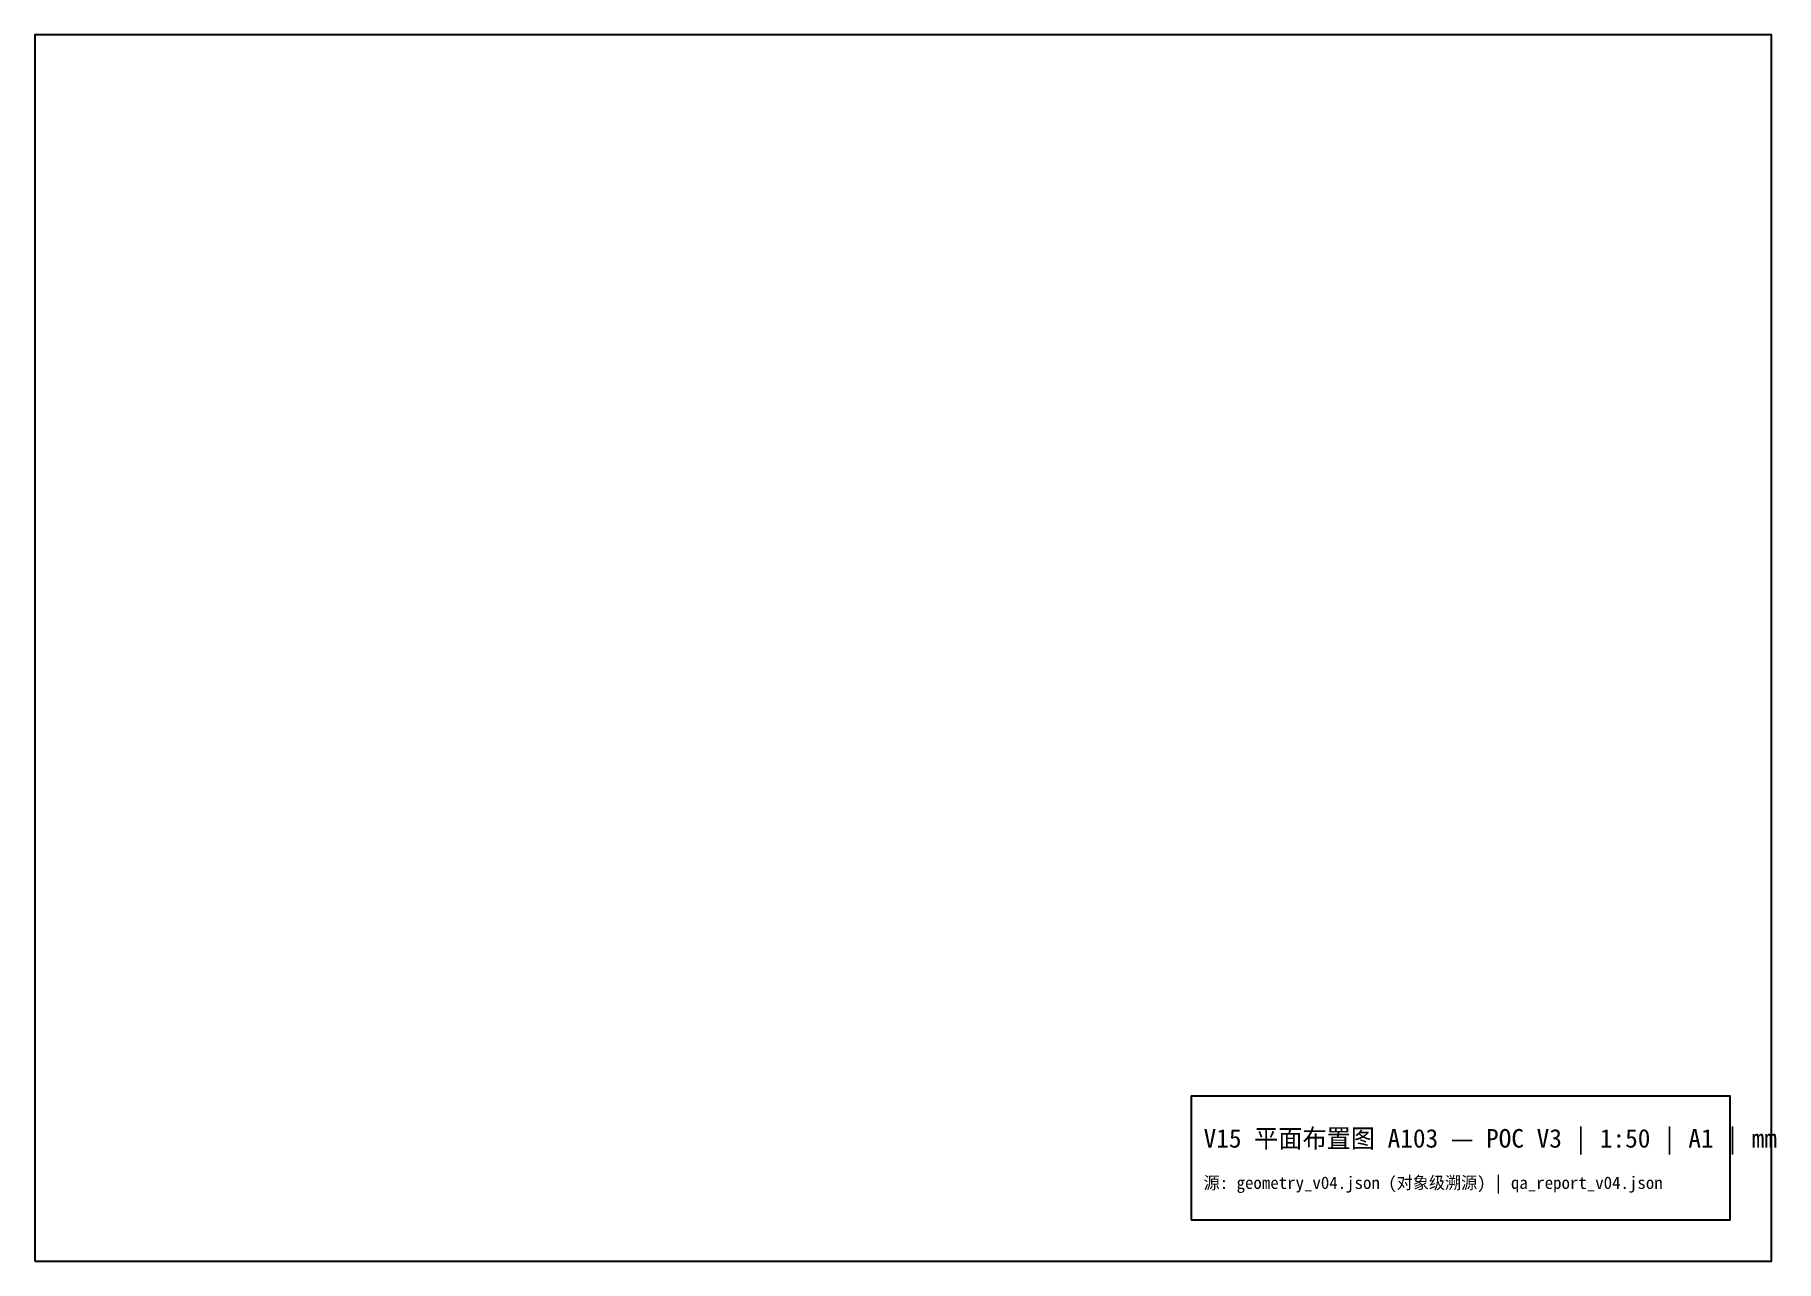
# Paper-space layout 'Layout1' of a CAD drawing. Header units: millimetres. Extents: x 0 to 843, y 0 to 594.
import ezdxf

# ---------------------------------------------------------------- set-up
doc = ezdxf.new("R2010")
doc.units = ezdxf.units.MM
doc.header["$LTSCALE"] = 200

psp = doc.layouts.get("Layout1")

# ---------------------------------------------------------------- linework, layer by layer
for points in [[(0, 0), (841, 0), (841, 594), (0, 594)], [(560, 20), (821, 20), (821, 80), (560, 80)]]:
    psp.add_lwpolyline(points, close=True)

# ---------------------------------------------------------------- texts
for s, height, p in [('V15 平面布置图 A103 — POC V3 | 1:50 | A1 | mm', 9, (566, 55)), ('源: geometry_v04.json (对象级溯源) | qa_report_v04.json', 6, (566, 35))]:
    psp.add_text(s, height=height).set_placement(p)

doc.saveas('drawing.dxf')
